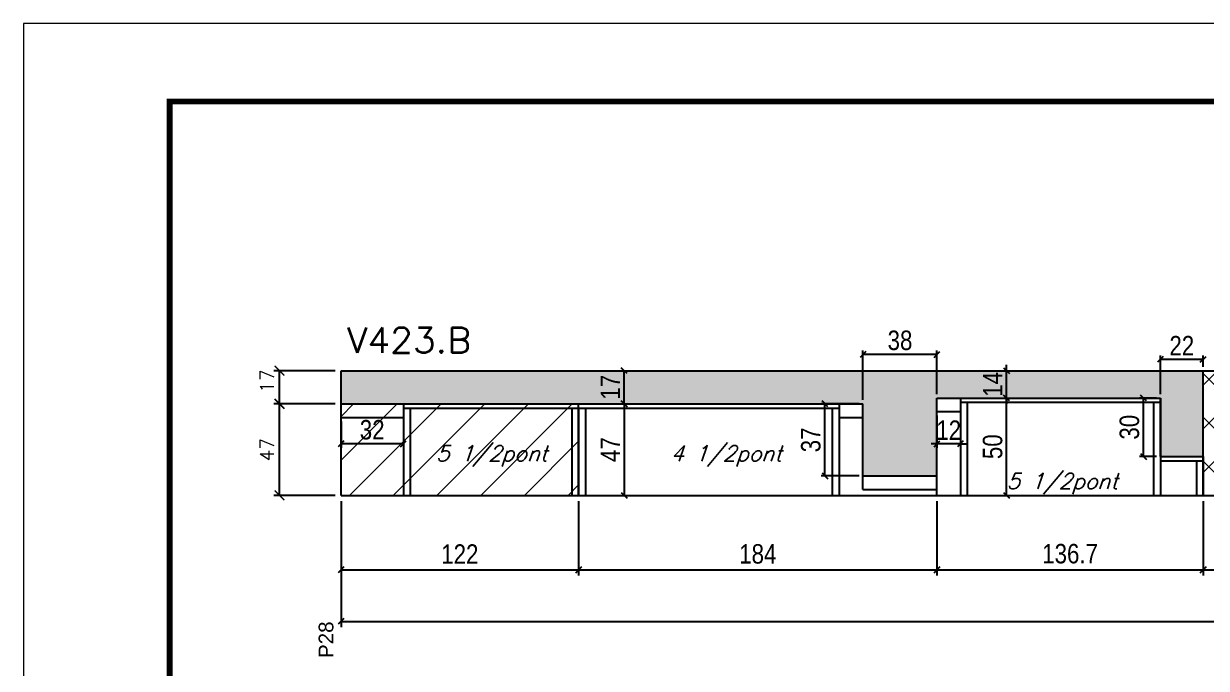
# Model space of a CAD drawing. Extents: x -3394 to 16474, y -5031 to 14397.
# Drawn here: x 9027 to 9634, y 7174 to 7505 of the extents above; entities that cross this region are included whole.
import ezdxf

# ---------------------------------------------------------------- set-up
doc = ezdxf.new("R2010")
doc.units = 0
doc.linetypes.add('DASHED', pattern=[0.75, 0.5, -0.25])
doc.layers.get('0').update_dxf_attribs({"linetype": 'CONTINUOUS'})
doc.layers.get('Defpoints').update_dxf_attribs({"linetype": 'CONTINUOUS'})
for name, color, linetype in [('COTA', 241, 'CONTINUOUS'), ('NOMENCLATURA', 7, 'CONTINUOUS'), ('Painéis', 200, 'CONTINUOUS'), ('SARR_2.2x7', 40, 'CONTINUOUS'), ('SARR_3.5x7', 81, 'CONTINUOUS'), ('texto', 7, 'CONTINUOUS')]:
    doc.layers.add(name, color=color, linetype=linetype)
for name, color, linetype, lineweight in [('Folhas', 255, 'CONTINUOUS', 9), ('Hachura', 251, 'CONTINUOUS', 9), ('REAPROVEITAMENTO', 251, 'CONTINUOUS', 9), ('SARRAFO DE PRESSAO', 251, 'DASHED', 9), ('Texto Seção', 7, 'CONTINUOUS', 15)]:
    doc.layers.add(name, color=color, linetype=linetype, lineweight=lineweight)
doc.styles.add('ARIAL', font='arial.ttf')
doc.styles.add('COTA TECNICA', font='techl___.ttf', dxfattribs={"height": 10})
doc.styles.add('REGUA-120', font='ROMANS.shx', dxfattribs={"height": 15})
doc.styles.add('ROMANS', font='romans.shx')
doc.dimstyles.new('Cota Paínel', dxfattribs={"dimtxt": 7, "dimasz": 5, "dimexe": 3, "dimexo": 3, "dimgap": 3, "dimtad": 1, "dimdec": 1, "dimzin": 12, "dimdsep": 46, "dimtxsty": 'ROMANS', "dimblk": 'ARCHTICK', "dimcen": 0, "dimclrd": 4, "dimclre": 4, "dimclrt": 1, "dimadec": 1, "dimazin": 3, "dimtfac": 1, "dimtdec": 1, "dimtmove": 0, "dimatfit": 3, "dimldrblk": 'OBLIQUE', "dimfxl": 1, "dimtolj": 1, "dimtzin": 12, "dimarcsym": 0})
doc.dimstyles.new('PAINEL', dxfattribs={"dimtxt": 10, "dimasz": 3, "dimexe": 3, "dimexo": 3, "dimgap": 3, "dimtad": 1, "dimdec": 1, "dimzin": 12, "dimdsep": 46, "dimtxsty": 'COTA TECNICA', "dimblk1": 'OBLIQUE', "dimblk2": 'OBLIQUE', "dimsah": 1, "dimcen": 0.9, "dimclrd": 4, "dimclre": 4, "dimclrt": 240, "dimadec": 1, "dimazin": 3, "dimtfac": 1, "dimtdec": 1, "dimtmove": 0, "dimatfit": 3, "dimfxl": 1, "dimtolj": 1, "dimtzin": 12, "dimarcsym": 0})

# ---------------------------------------------------------------- blocks, each defined once
blk = doc.blocks.new('9999999999')
at = {"layer": 'Folhas'}
blk.add_lwpolyline([(98138.98, 34190.21), (99623.98, 34190.21), (99623.98, 35240.21), (98138.98, 35240.21)], close=True, dxfattribs=at)
at = {"layer": 'Folhas', "color": 30, "const_width": 3}
blk.add_lwpolyline([(98213.98, 34230.21), (99583.98, 34230.21), (99583.98, 35200.21), (98213.98, 35200.21)], close=True, dxfattribs=at)
blk = doc.blocks.new('_Oblique')
at = {"color": 0, "linetype": 'ByBlock', "lineweight": -2}
blk.add_line((-0.5, -0.5), (0.5, 0.5), dxfattribs=at)
blk = doc.blocks.new('*D683')
at = {"layer": 'COTA', "color": 4, "linetype": 'ByBlock', "lineweight": -2, "transparency": 16777216}
for p, q in [((9190.16, 7259.9), (9190.16, 7221.71)), ((9312.16, 7259.9), (9312.16, 7221.71)), ((9190.16, 7224.71), (9312.16, 7224.71))]:
    blk.add_line(p, q, dxfattribs=at)
at = {"layer": 'Defpoints', "color": 0, "linetype": 'ByBlock', "transparency": 16777216}
for p in [(9190.16, 7262.9), (9312.16, 7262.9), (9312.16, 7224.71)]:
    blk.add_point(p, dxfattribs=at)
at = {"layer": 'COTA', "color": 4, "linetype": 'ByBlock', "lineweight": -2, "transparency": 16777216, "xscale": 3, "yscale": 3, "zscale": 3, "rotation": 180}
blk.add_blockref('_Oblique', (9190.16, 7224.71), dxfattribs=at)
at = {"layer": 'COTA', "color": 4, "linetype": 'ByBlock', "lineweight": -2, "transparency": 16777216, "xscale": 3, "yscale": 3, "zscale": 3}
blk.add_blockref('_Oblique', (9312.16, 7224.71), dxfattribs=at)
at = {"layer": 'COTA', "color": 240, "linetype": 'ByBlock', "transparency": 16777216, "insert": (9251.16, 7232.77), "char_height": 10, "attachment_point": 5, "style": 'COTA TECNICA'}
blk.add_mtext('\\A1;122', dxfattribs=at)
blk = doc.blocks.new('*D684')
at = {"layer": 'COTA', "color": 4, "linetype": 'ByBlock', "lineweight": -2, "transparency": 16777216}
for p, q in [((9312.16, 7259.9), (9312.16, 7221.71)), ((9496.16, 7259.9), (9496.16, 7221.71)), ((9312.16, 7224.71), (9496.16, 7224.71))]:
    blk.add_line(p, q, dxfattribs=at)
at = {"layer": 'Defpoints', "color": 0, "linetype": 'ByBlock', "transparency": 16777216}
for p in [(9312.16, 7262.9), (9496.16, 7262.9), (9496.16, 7224.71)]:
    blk.add_point(p, dxfattribs=at)
at = {"layer": 'COTA', "color": 4, "linetype": 'ByBlock', "lineweight": -2, "transparency": 16777216, "xscale": 3, "yscale": 3, "zscale": 3, "rotation": 180}
blk.add_blockref('_Oblique', (9312.16, 7224.71), dxfattribs=at)
at = {"layer": 'COTA', "color": 4, "linetype": 'ByBlock', "lineweight": -2, "transparency": 16777216, "xscale": 3, "yscale": 3, "zscale": 3}
blk.add_blockref('_Oblique', (9496.16, 7224.71), dxfattribs=at)
at = {"layer": 'COTA', "color": 240, "linetype": 'ByBlock', "transparency": 16777216, "insert": (9404.16, 7232.81), "char_height": 10, "attachment_point": 5, "style": 'COTA TECNICA'}
blk.add_mtext('\\A1;184', dxfattribs=at)
blk = doc.blocks.new('*D685')
at = {"layer": 'COTA', "color": 4, "linetype": 'Continuous', "lineweight": -2, "transparency": 16777216}
for p, q in [((9190.16, 7300.9), (9190.16, 7287.33)), ((9222.16, 7300.9), (9222.16, 7287.33)), ((9222.16, 7289.33), (9190.16, 7289.33))]:
    blk.add_line(p, q, dxfattribs=at)
at = {"layer": 'Defpoints', "color": 0, "linetype": 'Continuous', "transparency": 16777216}
for p in [(9190.16, 7302.9), (9222.16, 7302.9), (9190.16, 7289.33)]:
    blk.add_point(p, dxfattribs=at)
at = {"layer": 'COTA', "color": 4, "linetype": 'Continuous', "lineweight": -2, "transparency": 16777216, "xscale": 3, "yscale": 3, "zscale": 3, "rotation": 180}
blk.add_blockref('_Oblique', (9190.16, 7289.33), dxfattribs=at)
at = {"layer": 'COTA', "color": 4, "linetype": 'Continuous', "lineweight": -2, "transparency": 16777216, "xscale": 3, "yscale": 3, "zscale": 3}
blk.add_blockref('_Oblique', (9222.16, 7289.33), dxfattribs=at)
at = {"layer": 'COTA', "color": 240, "linetype": 'Continuous', "transparency": 16777216, "insert": (9206.16, 7296.55), "char_height": 10, "attachment_point": 5, "style": 'COTA TECNICA'}
blk.add_mtext('\\A1;32', dxfattribs=at)
blk = doc.blocks.new('_ArchTick')
at = {"color": 0, "linetype": 'ByBlock', "const_width": 0.15}
blk.add_lwpolyline([(-0.5, -0.5), (0.5, 0.5)], dxfattribs=at)
blk = doc.blocks.new('*D686')
at = {"layer": 'COTA', "color": 4, "lineweight": -2, "transparency": 16777216}
for p, q in [((9187.16, 7309.9), (9155.58, 7309.9)), ((9158.58, 7262.9), (9158.58, 7309.9)), ((9187.16, 7262.9), (9155.58, 7262.9))]:
    blk.add_line(p, q, dxfattribs=at)
at = {"layer": 'Defpoints', "color": 0, "transparency": 16777216}
for p in [(9158.58, 7309.9), (9190.16, 7309.9), (9190.16, 7262.9)]:
    blk.add_point(p, dxfattribs=at)
at = {"layer": 'COTA', "color": 4, "lineweight": -2, "transparency": 16777216, "xscale": 5, "yscale": 5, "zscale": 5}
for p, rotation in [((9158.58, 7309.9), 90), ((9158.58, 7262.9), 270)]:
    blk.add_blockref('_ArchTick', p, dxfattribs=dict(at, rotation=rotation))
at = {"layer": 'COTA', "color": 1, "transparency": 16777216, "insert": (9152.08, 7286.4), "char_height": 7, "attachment_point": 5, "rotation": 90, "style": 'ROMANS'}
blk.add_mtext('\\A1;47', dxfattribs=at)
blk = doc.blocks.new('*D687')
at = {"layer": 'COTA', "color": 4, "lineweight": -2, "transparency": 16777216}
for p, q in [((9187.16, 7326.9), (9155.58, 7326.9)), ((9158.58, 7309.9), (9158.58, 7326.9)), ((9187.16, 7309.9), (9155.58, 7309.9))]:
    blk.add_line(p, q, dxfattribs=at)
at = {"layer": 'Defpoints', "color": 0, "transparency": 16777216}
for p in [(9158.58, 7326.9), (9190.16, 7326.9), (9190.16, 7309.9)]:
    blk.add_point(p, dxfattribs=at)
at = {"layer": 'COTA', "color": 4, "lineweight": -2, "transparency": 16777216, "xscale": 5, "yscale": 5, "zscale": 5}
for p, rotation in [((9158.58, 7326.9), 90), ((9158.58, 7309.9), 270)]:
    blk.add_blockref('_ArchTick', p, dxfattribs=dict(at, rotation=rotation))
at = {"layer": 'COTA', "color": 1, "transparency": 16777216, "insert": (9152.08, 7321.59), "char_height": 7, "attachment_point": 5, "rotation": 90, "style": 'ROMANS'}
blk.add_mtext('\\A1;17', dxfattribs=at)
blk = doc.blocks.new('*D689')
at = {"layer": 'COTA', "color": 4, "linetype": 'ByBlock', "lineweight": -2, "transparency": 16777216}
for p, q in [((9496.16, 7259.9), (9496.16, 7221.71)), ((9632.86, 7259.9), (9632.86, 7221.71)), ((9496.16, 7224.71), (9632.86, 7224.71))]:
    blk.add_line(p, q, dxfattribs=at)
at = {"layer": 'Defpoints', "color": 0, "linetype": 'ByBlock', "transparency": 16777216}
for p in [(9496.16, 7262.9), (9632.86, 7262.9), (9632.86, 7224.71)]:
    blk.add_point(p, dxfattribs=at)
at = {"layer": 'COTA', "color": 4, "linetype": 'ByBlock', "lineweight": -2, "transparency": 16777216, "xscale": 3, "yscale": 3, "zscale": 3, "rotation": 180}
blk.add_blockref('_Oblique', (9496.16, 7224.71), dxfattribs=at)
at = {"layer": 'COTA', "color": 4, "linetype": 'ByBlock', "lineweight": -2, "transparency": 16777216, "xscale": 3, "yscale": 3, "zscale": 3}
blk.add_blockref('_Oblique', (9632.86, 7224.71), dxfattribs=at)
at = {"layer": 'COTA', "color": 240, "linetype": 'ByBlock', "transparency": 16777216, "insert": (9564.51, 7232.93), "char_height": 10, "attachment_point": 5, "style": 'COTA TECNICA'}
blk.add_mtext('\\A1;136.7', dxfattribs=at)
blk = doc.blocks.new('*D688')
at = {"layer": 'COTA', "color": 4, "linetype": 'Continuous', "lineweight": -2, "transparency": 16777216}
for p, q in [((9496.16, 7303.9), (9496.16, 7287.33)), ((9508.16, 7303.9), (9508.16, 7287.33)), ((9496.16, 7289.33), (9493.16, 7289.33)), ((9508.16, 7289.33), (9496.16, 7289.33)), ((9508.16, 7289.33), (9511.16, 7289.33))]:
    blk.add_line(p, q, dxfattribs=at)
at = {"layer": 'Defpoints', "color": 0, "linetype": 'Continuous', "transparency": 16777216}
for p in [(9496.16, 7305.9), (9508.16, 7305.9), (9496.16, 7289.33)]:
    blk.add_point(p, dxfattribs=at)
at = {"layer": 'COTA', "color": 4, "linetype": 'Continuous', "lineweight": -2, "transparency": 16777216, "xscale": 3, "yscale": 3, "zscale": 3}
blk.add_blockref('_Oblique', (9496.16, 7289.33), dxfattribs=at)
at = {"layer": 'COTA', "color": 4, "linetype": 'Continuous', "lineweight": -2, "transparency": 16777216, "xscale": 3, "yscale": 3, "zscale": 3, "rotation": 180}
blk.add_blockref('_Oblique', (9508.16, 7289.33), dxfattribs=at)
at = {"layer": 'COTA', "color": 240, "linetype": 'Continuous', "transparency": 16777216, "insert": (9502.16, 7296.38), "char_height": 10, "attachment_point": 5, "style": 'COTA TECNICA'}
blk.add_mtext('\\A1;12', dxfattribs=at)
blk = doc.blocks.new('*D690')
at = {"layer": 'COTA', "color": 4, "linetype": 'Continuous', "lineweight": -2, "transparency": 16777216}
for p, q in [((9610.86, 7314.9), (9610.86, 7334.78)), ((9610.86, 7332.78), (9632.86, 7332.78)), ((9632.86, 7328.9), (9632.86, 7334.78))]:
    blk.add_line(p, q, dxfattribs=at)
at = {"layer": 'Defpoints', "color": 0, "linetype": 'Continuous', "transparency": 16777216}
for p in [(9632.86, 7332.78), (9632.86, 7326.9), (9610.86, 7312.9)]:
    blk.add_point(p, dxfattribs=at)
at = {"layer": 'COTA', "color": 4, "linetype": 'Continuous', "lineweight": -2, "transparency": 16777216, "xscale": 3, "yscale": 3, "zscale": 3, "rotation": 180}
blk.add_blockref('_Oblique', (9610.86, 7332.78), dxfattribs=at)
at = {"layer": 'COTA', "color": 4, "linetype": 'Continuous', "lineweight": -2, "transparency": 16777216, "xscale": 3, "yscale": 3, "zscale": 3}
blk.add_blockref('_Oblique', (9632.86, 7332.78), dxfattribs=at)
at = {"layer": 'COTA', "color": 240, "linetype": 'Continuous', "transparency": 16777216, "insert": (9621.86, 7339.78), "char_height": 10, "attachment_point": 5, "style": 'COTA TECNICA'}
blk.add_mtext('\\A1;22', dxfattribs=at)
blk = doc.blocks.new('*D691')
at = {"layer": 'COTA', "color": 4, "linetype": 'ByBlock', "lineweight": -2, "transparency": 16777216}
for p, q in [((9632.86, 7259.9), (9632.86, 7221.71)), ((9742.36, 7259.9), (9742.36, 7221.71)), ((9632.86, 7224.71), (9742.36, 7224.71))]:
    blk.add_line(p, q, dxfattribs=at)
at = {"layer": 'Defpoints', "color": 0, "linetype": 'ByBlock', "transparency": 16777216}
for p in [(9632.86, 7262.9), (9742.36, 7262.9), (9742.36, 7224.71)]:
    blk.add_point(p, dxfattribs=at)
at = {"layer": 'COTA', "color": 4, "linetype": 'ByBlock', "lineweight": -2, "transparency": 16777216, "xscale": 3, "yscale": 3, "zscale": 3, "rotation": 180}
blk.add_blockref('_Oblique', (9632.86, 7224.71), dxfattribs=at)
at = {"layer": 'COTA', "color": 4, "linetype": 'ByBlock', "lineweight": -2, "transparency": 16777216, "xscale": 3, "yscale": 3, "zscale": 3}
blk.add_blockref('_Oblique', (9742.36, 7224.71), dxfattribs=at)
at = {"layer": 'COTA', "color": 240, "linetype": 'ByBlock', "transparency": 16777216, "insert": (9687.61, 7232.85), "char_height": 10, "attachment_point": 5, "style": 'COTA TECNICA'}
blk.add_mtext('\\A1;109.5', dxfattribs=at)
blk = doc.blocks.new('*D693')
at = {"layer": 'COTA', "color": 4, "linetype": 'ByBlock', "lineweight": -2, "transparency": 16777216}
for p, q in [((9190.16, 7259.9), (9190.16, 7195.21)), ((10193.37, 7259.9), (10193.37, 7195.21)), ((9190.16, 7198.21), (10193.37, 7198.21))]:
    blk.add_line(p, q, dxfattribs=at)
at = {"layer": 'Defpoints', "color": 0, "linetype": 'ByBlock', "transparency": 16777216}
for p in [(9190.16, 7262.9), (10193.37, 7262.9), (10193.37, 7198.21)]:
    blk.add_point(p, dxfattribs=at)
at = {"layer": 'COTA', "color": 4, "linetype": 'ByBlock', "lineweight": -2, "transparency": 16777216, "xscale": 3, "yscale": 3, "zscale": 3, "rotation": 180}
blk.add_blockref('_Oblique', (9190.16, 7198.21), dxfattribs=at)
at = {"layer": 'COTA', "color": 4, "linetype": 'ByBlock', "lineweight": -2, "transparency": 16777216, "xscale": 3, "yscale": 3, "zscale": 3}
blk.add_blockref('_Oblique', (10193.37, 7198.21), dxfattribs=at)
at = {"layer": 'COTA', "color": 240, "linetype": 'ByBlock', "transparency": 16777216, "insert": (9691.76, 7206.43), "char_height": 10, "attachment_point": 5, "style": 'COTA TECNICA'}
blk.add_mtext('\\A1;1003.2', dxfattribs=at)
blk = doc.blocks.new('*D716')
at = {"layer": 'COTA', "color": 4, "linetype": 'Continuous', "lineweight": -2, "transparency": 16777216}
for p, q in [((9608.86, 7312.9), (9600.21, 7312.9)), ((9602.21, 7282.9), (9602.21, 7312.9)), ((9608.86, 7282.9), (9600.21, 7282.9))]:
    blk.add_line(p, q, dxfattribs=at)
at = {"layer": 'Defpoints', "color": 0, "linetype": 'Continuous', "transparency": 16777216}
for p in [(9602.21, 7312.9), (9610.86, 7312.9), (9610.86, 7282.9)]:
    blk.add_point(p, dxfattribs=at)
at = {"layer": 'COTA', "color": 4, "linetype": 'Continuous', "lineweight": -2, "transparency": 16777216, "xscale": 3, "yscale": 3, "zscale": 3}
for p, rotation in [((9602.21, 7312.9), 90), ((9602.21, 7282.9), 270)]:
    blk.add_blockref('_Oblique', p, dxfattribs=dict(at, rotation=rotation))
at = {"layer": 'COTA', "color": 240, "linetype": 'Continuous', "transparency": 16777216, "insert": (9594.99, 7297.9), "char_height": 10, "attachment_point": 5, "rotation": 90, "style": 'COTA TECNICA'}
blk.add_mtext('\\A1;30', dxfattribs=at)
blk = doc.blocks.new('*D717')
at = {"layer": 'COTA', "color": 4, "linetype": 'Continuous', "lineweight": -2, "transparency": 16777216}
for p, q in [((9456.16, 7309.9), (9436.63, 7309.9)), ((9438.63, 7272.9), (9438.63, 7309.9)), ((9456.16, 7272.9), (9436.63, 7272.9))]:
    blk.add_line(p, q, dxfattribs=at)
at = {"layer": 'Defpoints', "color": 0, "linetype": 'Continuous', "transparency": 16777216}
for p in [(9438.63, 7309.9), (9458.16, 7309.9), (9458.16, 7272.9)]:
    blk.add_point(p, dxfattribs=at)
at = {"layer": 'COTA', "color": 4, "linetype": 'Continuous', "lineweight": -2, "transparency": 16777216, "xscale": 3, "yscale": 3, "zscale": 3}
for p, rotation in [((9438.63, 7309.9), 90), ((9438.63, 7272.9), 270)]:
    blk.add_blockref('_Oblique', p, dxfattribs=dict(at, rotation=rotation))
at = {"layer": 'COTA', "color": 240, "linetype": 'Continuous', "transparency": 16777216, "insert": (9431.41, 7291.4), "char_height": 10, "attachment_point": 5, "rotation": 90, "style": 'COTA TECNICA'}
blk.add_mtext('\\A1;37', dxfattribs=at)
blk = doc.blocks.new('*D718')
at = {"layer": 'COTA', "color": 4, "linetype": 'Continuous', "lineweight": -2, "transparency": 16777216}
for p, q in [((9458.16, 7311.9), (9458.16, 7337.22)), ((9496.16, 7314.9), (9496.16, 7337.22)), ((9496.16, 7335.22), (9458.16, 7335.22))]:
    blk.add_line(p, q, dxfattribs=at)
at = {"layer": 'Defpoints', "color": 0, "linetype": 'Continuous', "transparency": 16777216}
for p in [(9458.16, 7335.22), (9496.16, 7312.9), (9458.16, 7309.9)]:
    blk.add_point(p, dxfattribs=at)
at = {"layer": 'COTA', "color": 4, "linetype": 'Continuous', "lineweight": -2, "transparency": 16777216, "xscale": 3, "yscale": 3, "zscale": 3, "rotation": 180}
blk.add_blockref('_Oblique', (9458.16, 7335.22), dxfattribs=at)
at = {"layer": 'COTA', "color": 4, "linetype": 'Continuous', "lineweight": -2, "transparency": 16777216, "xscale": 3, "yscale": 3, "zscale": 3}
blk.add_blockref('_Oblique', (9496.16, 7335.22), dxfattribs=at)
at = {"layer": 'COTA', "color": 240, "linetype": 'Continuous', "transparency": 16777216, "insert": (9477.16, 7342.46), "char_height": 10, "attachment_point": 5, "style": 'COTA TECNICA'}
blk.add_mtext('\\A1;38', dxfattribs=at)
blk = doc.blocks.new('*D719')
at = {"layer": 'COTA', "color": 4, "linetype": 'Continuous', "lineweight": -2, "transparency": 16777216}
for p, q in [((9498.16, 7312.9), (9533.86, 7312.9)), ((9531.86, 7262.9), (9531.86, 7312.9)), ((9498.16, 7262.9), (9533.86, 7262.9))]:
    blk.add_line(p, q, dxfattribs=at)
at = {"layer": 'Defpoints', "color": 0, "linetype": 'Continuous', "transparency": 16777216}
for p in [(9496.16, 7312.9), (9531.86, 7312.9), (9496.16, 7262.9)]:
    blk.add_point(p, dxfattribs=at)
at = {"layer": 'COTA', "color": 4, "linetype": 'Continuous', "lineweight": -2, "transparency": 16777216, "xscale": 3, "yscale": 3, "zscale": 3}
for p, rotation in [((9531.86, 7312.9), 90), ((9531.86, 7262.9), 270)]:
    blk.add_blockref('_Oblique', p, dxfattribs=dict(at, rotation=rotation))
at = {"layer": 'COTA', "color": 240, "linetype": 'Continuous', "transparency": 16777216, "insert": (9524.75, 7287.9), "char_height": 10, "attachment_point": 5, "rotation": 90, "style": 'COTA TECNICA'}
blk.add_mtext('\\A1;50', dxfattribs=at)
blk = doc.blocks.new('*D720')
at = {"layer": 'COTA', "color": 4, "linetype": 'Continuous', "lineweight": -2, "transparency": 16777216}
for p, q in [((9531.86, 7326.9), (9531.86, 7329.9)), ((9498.16, 7326.9), (9533.86, 7326.9)), ((9531.86, 7312.9), (9531.86, 7326.9)), ((9498.16, 7312.9), (9533.86, 7312.9)), ((9531.86, 7312.9), (9531.86, 7309.9))]:
    blk.add_line(p, q, dxfattribs=at)
at = {"layer": 'Defpoints', "color": 0, "linetype": 'Continuous', "transparency": 16777216}
for p in [(9496.16, 7326.9), (9531.86, 7326.9), (9496.16, 7312.9)]:
    blk.add_point(p, dxfattribs=at)
at = {"layer": 'COTA', "color": 4, "linetype": 'Continuous', "lineweight": -2, "transparency": 16777216, "xscale": 3, "yscale": 3, "zscale": 3}
for p, rotation in [((9531.86, 7326.9), 270), ((9531.86, 7312.9), 90)]:
    blk.add_blockref('_Oblique', p, dxfattribs=dict(at, rotation=rotation))
at = {"layer": 'COTA', "color": 240, "linetype": 'Continuous', "transparency": 16777216, "insert": (9524.79, 7319.9), "char_height": 10, "attachment_point": 5, "rotation": 90, "style": 'COTA TECNICA'}
blk.add_mtext('\\A1;14', dxfattribs=at)
blk = doc.blocks.new('*D721')
at = {"layer": 'COTA', "color": 4, "linetype": 'Continuous', "lineweight": -2, "transparency": 16777216}
for p, q in [((9314.16, 7309.9), (9337.53, 7309.9)), ((9335.53, 7309.9), (9335.53, 7262.9)), ((9314.16, 7262.9), (9337.53, 7262.9))]:
    blk.add_line(p, q, dxfattribs=at)
at = {"layer": 'Defpoints', "color": 0, "linetype": 'Continuous', "transparency": 16777216}
for p in [(9312.16, 7309.9), (9312.16, 7262.9), (9335.53, 7262.9)]:
    blk.add_point(p, dxfattribs=at)
at = {"layer": 'COTA', "color": 4, "linetype": 'Continuous', "lineweight": -2, "transparency": 16777216, "xscale": 3, "yscale": 3, "zscale": 3}
for p, rotation in [((9335.53, 7309.9), 90), ((9335.53, 7262.9), 270)]:
    blk.add_blockref('_Oblique', p, dxfattribs=dict(at, rotation=rotation))
at = {"layer": 'COTA', "color": 240, "linetype": 'Continuous', "transparency": 16777216, "insert": (9328.46, 7286.4), "char_height": 10, "attachment_point": 5, "rotation": 90, "style": 'COTA TECNICA'}
blk.add_mtext('\\A1;47', dxfattribs=at)
blk = doc.blocks.new('*D722')
at = {"layer": 'COTA', "color": 4, "linetype": 'Continuous', "lineweight": -2, "transparency": 16777216}
for p, q in [((9335.53, 7309.9), (9335.53, 7326.9)), ((9314.16, 7309.9), (9337.53, 7309.9))]:
    blk.add_line(p, q, dxfattribs=at)
at = {"layer": 'Defpoints', "color": 0, "linetype": 'Continuous', "transparency": 16777216}
for p in [(9335.53, 7326.9), (9335.53, 7326.9), (9312.16, 7309.9)]:
    blk.add_point(p, dxfattribs=at)
at = {"layer": 'COTA', "color": 4, "linetype": 'Continuous', "lineweight": -2, "transparency": 16777216, "xscale": 3, "yscale": 3, "zscale": 3}
for p, rotation in [((9335.53, 7326.9), 90), ((9335.53, 7309.9), 270)]:
    blk.add_blockref('_Oblique', p, dxfattribs=dict(at, rotation=rotation))
at = {"layer": 'COTA', "color": 240, "linetype": 'Continuous', "transparency": 16777216, "insert": (9328.46, 7318.4), "char_height": 10, "attachment_point": 5, "rotation": 90, "style": 'COTA TECNICA'}
blk.add_mtext('\\A1;17', dxfattribs=at)

msp = doc.modelspace()

# ---------------------------------------------------------------- hatches: boundary and pattern name
at = {"layer": 'COTA', "linetype": 'Continuous'}
h = msp.add_hatch(dxfattribs=at)
h.set_pattern_fill('AR-CONC', color=256, scale=0.05)
h.set_pattern_definition([(50, (3170, 1148.575), (9.1092334, -0.796954), [0.9525, -10.4775]), (355, (3170, 1148.575), (-1.762171, 9.552842), [0.762, -8.382029]), (100.45144, (3170.759, 1148.509), (7.347062, 8.755888), [0.8095, -8.904512]), (46.1842, (3170, 1151.115), (13.553952, -2.102116), [1.42875, -15.71625]), (96.63556, (3171.13, 1150.94), (11.870207, 12.371306), [1.214251, -13.35678]), (351.18415, (3170, 1151.115), (11.870207, 12.371306), [1.142998, -12.572987]), (21, (3171.27, 1150.48), (7.5807196, -5.11326), [0.9525, -10.4775]), (326, (3171.27, 1150.48), (3.090101, 9.209398), [0.762, -8.382]), (71.45144, (3171.902, 1150.054), (10.670821, 4.0961384), [0.8095, -8.904497]), (37.5, (3170, 1148.575), (0.1544302, 4.227752), [0, -8.2804, 0, -8.509, 0, -8.41375]), (7.5, (3170, 1148.575), (3.3409831, 5.0090287), [0, -4.8514, 0, -8.0899, 0, -3.20675]), (327.5, (3167.168, 1148.575), (6.7795298, -0.2864372), [0, -3.175, 0, -9.906, 0, -13.1445]), (317.5, (3165.898, 1148.575), (7.406459, 1.2713246), [0, -4.1275, 0, -6.5786, 0, -9.3345])])
h.paths.add_polyline_path([(9496.16, 7272.9), (9496.16, 7312.9), (9610.86, 7312.9), (9610.86, 7282.9), (9632.86, 7282.9), (9632.86, 7326.9), (9496.16, 7326.9), (9190.16, 7326.9), (9190.16, 7309.9), (9458.16, 7309.9), (9458.16, 7272.9)])
at = {"layer": 'Hachura', "linetype": 'ByBlock'}
h = msp.add_hatch(dxfattribs=at)
h.set_pattern_fill('ANSI37', color=256, scale=5)
h.set_pattern_definition([(45, (3170, 1148.575), (-11.22532, 11.22532), []), (135, (3170, 1148.575), (-11.22532, -11.22532), [])])
h.paths.add_polyline_path([(9632.86, 7262.9), (9742.36, 7262.9), (9742.36, 7326.9), (9632.86, 7326.9)])
at = {"layer": 'REAPROVEITAMENTO', "linetype": 'Continuous'}
h = msp.add_hatch(dxfattribs=at)
h.set_pattern_fill('ANSI31', color=256, scale=5)
h.set_pattern_definition([(45, (3170, 1148.575), (-11.22532, 11.22532), [])])
h.paths.add_polyline_path([(9312.16, 7262.9), (9312.16, 7309.9), (9190.16, 7309.9), (9190.16, 7262.9)])

# ---------------------------------------------------------------- linework, layer by layer
at = {"layer": 'COTA', "linetype": 'ByBlock'}
for p, q in [((9190.16, 7326.9), (9496.16, 7326.9)), ((9190.16, 7309.9), (9190.16, 7326.9)), ((9496.16, 7326.9), (9632.86, 7326.9))]:
    msp.add_line(p, q, dxfattribs=at)
at = {"layer": 'Painéis', "linetype": 'ByBlock'}
for p, q in [((9632.86, 7326.9), (10073.36, 7326.9)), ((9632.86, 7262.9), (9632.86, 7326.9)), ((9496.16, 7312.9), (9610.86, 7312.9)), ((9496.16, 7262.9), (9496.16, 7312.9)), ((9610.86, 7282.9), (9610.86, 7312.9)), ((9190.16, 7309.9), (9458.16, 7309.9)), ((9190.16, 7262.9), (9190.16, 7309.9)), ((9312.16, 7262.9), (9312.16, 7309.9)), ((9458.16, 7272.9), (9458.16, 7309.9)), ((9610.86, 7282.9), (9632.86, 7282.9)), ((9632.86, 7262.9), (9632.86, 7282.9)), ((9458.16, 7272.9), (9496.16, 7272.9)), ((9496.16, 7262.9), (9496.16, 7272.9)), ((9190.16, 7262.9), (9496.16, 7262.9)), ((9496.16, 7262.9), (9632.86, 7262.9)), ((9632.86, 7262.9), (10193.37, 7262.9))]:
    msp.add_line(p, q, dxfattribs=at)
at = {"layer": 'SARR_2.2x7', "linetype": 'Continuous'}
for p, q in [((9222.16, 7307.7), (9312.16, 7307.7)), ((9312.16, 7307.7), (9445.86, 7307.7)), ((9496.16, 7305.9), (9508.16, 7305.9)), ((9508.16, 7310.7), (9610.86, 7310.7)), ((9190.16, 7302.9), (9222.16, 7302.9)), ((9445.86, 7302.9), (9458.16, 7302.9)), ((9610.86, 7280.7), (9632.86, 7280.7)), ((9458.16, 7265.9), (9458.16, 7272.9)), ((9458.16, 7265.9), (9496.16, 7265.9))]:
    msp.add_line(p, q, dxfattribs=at)
at = {"layer": 'SARR_3.5x7'}
for p, q in [((9508.16, 7312.9), (9508.16, 7262.9)), ((9610.86, 7312.9), (9610.86, 7262.9)), ((9222.16, 7309.9), (9222.16, 7262.9)), ((9225.66, 7307.7), (9225.66, 7262.9)), ((9308.66, 7307.7), (9308.66, 7262.9)), ((9312.16, 7307.7), (9312.16, 7262.9)), ((9315.66, 7307.7), (9315.66, 7262.9)), ((9442.36, 7307.7), (9442.36, 7262.9)), ((9445.86, 7309.9), (9445.86, 7262.9)), ((9511.66, 7310.7), (9511.66, 7262.9)), ((9607.36, 7310.7), (9607.36, 7262.9)), ((9632.86, 7282.9), (9632.86, 7262.9)), ((9629.36, 7280.7), (9629.36, 7262.9)), ((9222.16, 7262.9), (9225.66, 7262.9)), ((9308.66, 7262.9), (9312.16, 7262.9)), ((9312.16, 7262.9), (9315.66, 7262.9)), ((9442.36, 7262.9), (9445.86, 7262.9)), ((9508.16, 7262.9), (9511.66, 7262.9)), ((9607.36, 7262.9), (9610.86, 7262.9)), ((9611.66, 7262.9), (9615.16, 7262.9)), ((9615.16, 7262.9), (9618.66, 7262.9))]:
    msp.add_line(p, q, dxfattribs=at)

# ---------------------------------------------------------------- block references
at = {"layer": 'SARRAFO DE PRESSAO', "color": 6, "linetype": 'ByBlock'}
msp.add_blockref('9999999999', (-89111.77, -27735.1), dxfattribs=at)

# ---------------------------------------------------------------- texts
at = {"layer": 'NOMENCLATURA', "linetype": 'Continuous', "style": 'ARIAL'}
msp.add_text('P28', height=7.567, rotation=90, dxfattribs=at).set_placement((9186.23, 7179.39))
at = {"layer": 'texto', "color": 2, "char_height": 8, "attachment_point": 5, "style": 'ROMANS'}
for s, insert in [('{\\Q19;\\C256;5 1/2pont}', (9267.53, 7283.12)), ('{\\Q19;\\C256;4 1/2pont}', (9387.95, 7283.12)), ('{\\Q19;\\C256;5 1/2pont}', (9560.48, 7268.9))]:
    msp.add_mtext(s, dxfattribs=dict(at, insert=insert))
at = {"layer": 'Texto Seção', "style": 'REGUA-120', "width": 1.05}
msp.add_text('V423.B', height=13, dxfattribs=at).set_placement((9193.16, 7336.09))

# ---------------------------------------------------------------- dimensions: what is measured, and where the dimension line sits
at = {"layer": 'COTA', "linetype": 'Continuous'}
for base, p1, p2, picture, middle in [((9458.16, 7335.22), (9496.16, 7312.9), (9458.16, 7309.9), '*D718', (9477.16, 7342.46)), ((9632.86, 7332.78), (9610.86, 7312.9), (9632.86, 7326.9), '*D690', (9621.86, 7339.78)), ((9496.16, 7289.33), (9508.16, 7305.9), (9496.16, 7305.9), '*D688', (9502.16, 7296.38)), ((9190.16, 7289.33), (9222.16, 7302.9), (9190.16, 7302.9), '*D685', (9206.16, 7296.55))]:
    dim = msp.add_linear_dim(base=base, p1=p1, p2=p2, dimstyle='PAINEL', override={"dimexe": 2, "dimexo": 2, "dimgap": 2, "dimadec": 8, "dimtix": 1, "dimatfit": 2, "dimldrblk": 'Oblique'}, dxfattribs=at)
    dim.commit()
    dim.dimension.update_dxf_attribs({"geometry": picture, "text_midpoint": middle})
at = {"layer": 'COTA'}
dim = msp.add_linear_dim(base=(9158.58, 7326.9), p1=(9190.16, 7309.9), p2=(9190.16, 7326.9), angle=90, dimstyle='Cota Paínel', dxfattribs=at)
dim.commit()
dim.dimension.update_dxf_attribs({"geometry": '*D687', "text_midpoint": (9158.58, 7321.59), "dimtype": 160})
at = {"layer": 'COTA', "linetype": 'Continuous'}
for base, p1, p2, override, picture, middle in [((9531.86, 7326.9), (9496.16, 7312.9), (9496.16, 7326.9), {"dimexe": 2, "dimexo": 2, "dimgap": 2, "dimadec": 8, "dimtix": 1, "dimtmove": 1, "dimatfit": 2, "dimldrblk": 'Oblique'}, '*D720', (9524.79, 7319.9)), ((9335.53, 7326.9), (9312.16, 7309.9), (9335.53, 7326.9), {"dimexe": 2, "dimexo": 2, "dimgap": 2, "dimadec": 8, "dimtix": 1, "dimtmove": 1, "dimatfit": 2, "dimldrblk": 'Oblique'}, '*D722', (9328.46, 7318.4)), ((9335.53, 7262.9), (9312.16, 7309.9), (9312.16, 7262.9), {"dimexe": 2, "dimexo": 2, "dimgap": 2, "dimadec": 8, "dimtix": 1, "dimatfit": 2, "dimldrblk": 'Oblique'}, '*D721', (9328.46, 7286.4)), ((9438.63, 7309.9), (9458.16, 7272.9), (9458.16, 7309.9), {"dimexe": 2, "dimexo": 2, "dimgap": 2, "dimadec": 8, "dimtix": 1, "dimatfit": 2, "dimldrblk": 'Oblique'}, '*D717', (9431.41, 7291.4)), ((9531.86, 7312.9), (9496.16, 7262.9), (9496.16, 7312.9), {"dimexe": 2, "dimexo": 2, "dimgap": 2, "dimadec": 8, "dimtix": 1, "dimatfit": 2, "dimldrblk": 'Oblique'}, '*D719', (9524.75, 7287.9)), ((9602.21, 7312.9), (9610.86, 7282.9), (9610.86, 7312.9), {"dimexe": 2, "dimexo": 2, "dimgap": 2, "dimadec": 8, "dimtix": 1, "dimatfit": 2, "dimldrblk": 'Oblique'}, '*D716', (9594.99, 7297.9))]:
    dim = msp.add_linear_dim(base=base, p1=p1, p2=p2, angle=90, dimstyle='PAINEL', override=override, dxfattribs=at)
    dim.commit()
    dim.dimension.update_dxf_attribs({"geometry": picture, "text_midpoint": middle})
at = {"layer": 'COTA'}
dim = msp.add_linear_dim(base=(9158.58, 7309.9), p1=(9190.16, 7262.9), p2=(9190.16, 7309.9), angle=90, dimstyle='Cota Paínel', dxfattribs=at)
dim.commit()
dim.dimension.update_dxf_attribs({"geometry": '*D686', "text_midpoint": (9152.08, 7286.4)})
at = {"layer": 'COTA', "linetype": 'ByBlock'}
for base, p1, p2, picture, middle in [((9312.16, 7224.71), (9190.16, 7262.9), (9312.16, 7262.9), '*D683', (9251.16, 7232.77)), ((10193.37, 7198.21), (9190.16, 7262.9), (10193.37, 7262.9), '*D693', (9691.76, 7206.43)), ((9632.86, 7224.71), (9496.16, 7262.9), (9632.86, 7262.9), '*D689', (9564.51, 7232.93)), ((9742.36, 7224.71), (9632.86, 7262.9), (9742.36, 7262.9), '*D691', (9687.61, 7232.85))]:
    dim = msp.add_linear_dim(base=base, p1=p1, p2=p2, dimstyle='PAINEL', dxfattribs=at)
    dim.commit()
    dim.dimension.update_dxf_attribs({"geometry": picture, "text_midpoint": middle})
dim = msp.add_linear_dim(base=(9496.16, 7224.71), p1=(9312.16, 7262.9), p2=(9496.16, 7262.9), dimstyle='PAINEL', override={"dimtmove": 1}, dxfattribs=at)
dim.commit()
dim.dimension.update_dxf_attribs({"geometry": '*D684', "text_midpoint": (9404.16, 7232.81)})

doc.saveas('drawing.dxf')
